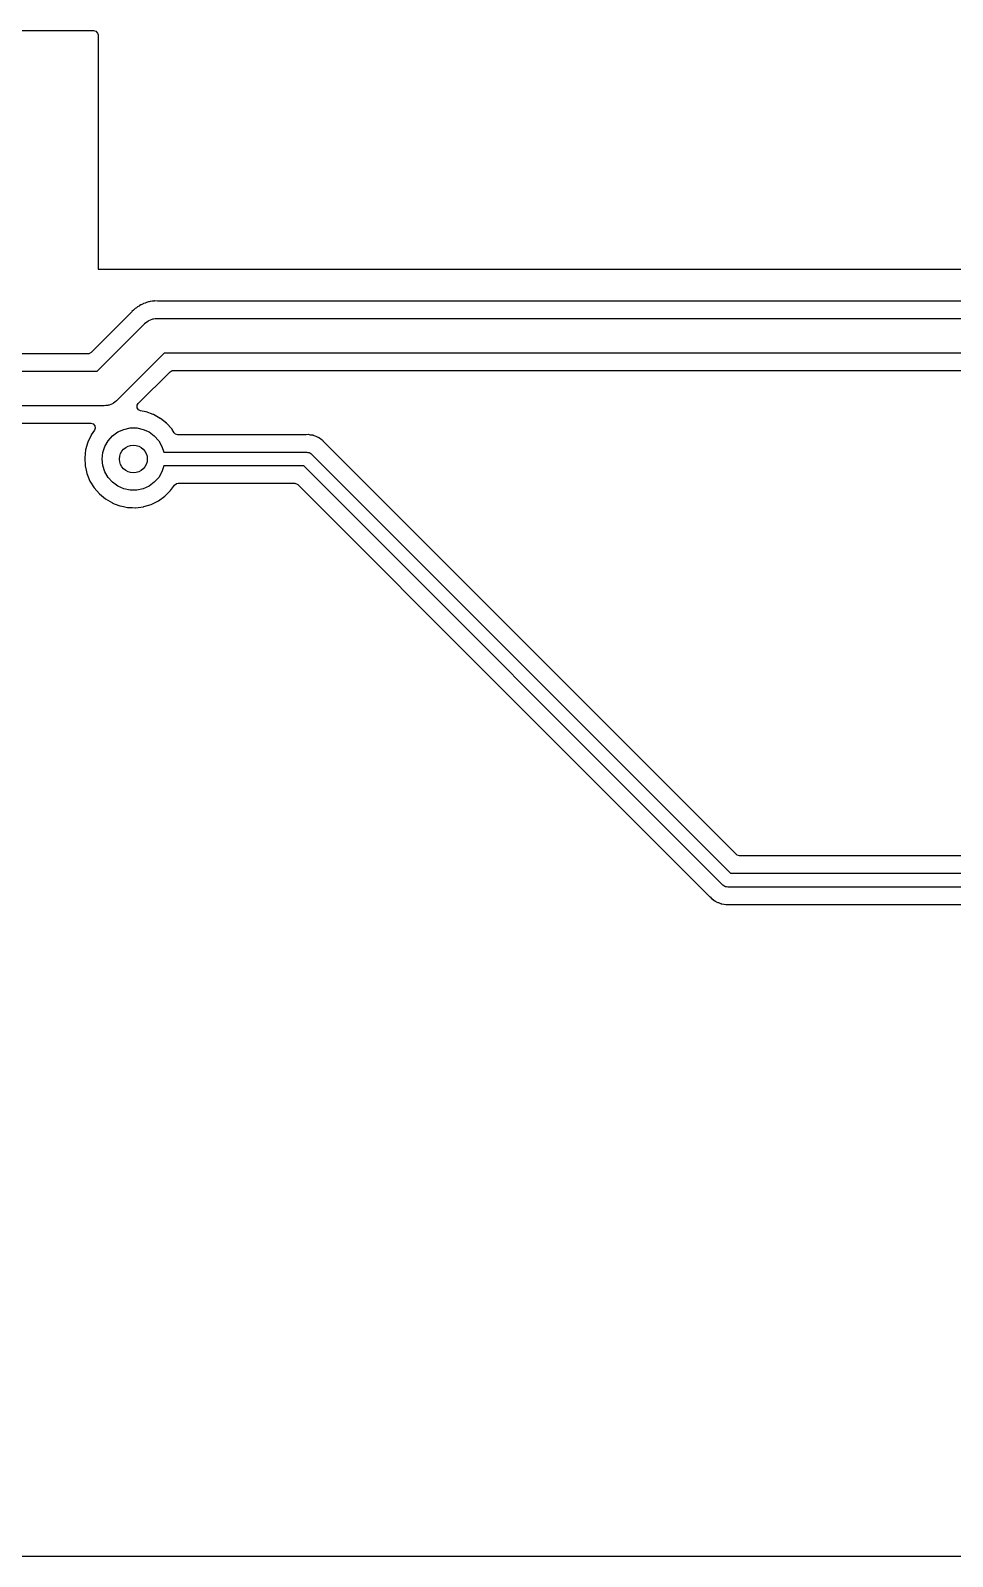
# Model space of a CAD drawing. Extents: x 1.24 to 7.5, y -5.89 to -4.15.
# Drawn here: x 5.406 to 6.453, y -5.886 to -4.154 of the extents above; entities that cross this region are included whole.
import ezdxf

# ---------------------------------------------------------------- set-up
doc = ezdxf.new("R2010")
doc.units = 0
doc.header["$MEASUREMENT"] = 0
doc.layers.add('BLACK', color=7, linetype='CONTINUOUS')

msp = doc.modelspace()

# ---------------------------------------------------------------- linework, layer by layer
at = {"layer": 'BLACK', "linetype": 'CONTINUOUS'}
for p, q in [((4.57977, -4.15356), (5.47732, -4.15356)), ((5.47732, -4.15356), (5.48, -4.15435)), ((5.48, -4.15435), (5.48184, -4.15646)), ((5.48184, -4.15646), (5.48228, -4.15852)), ((5.48228, -4.15852), (5.48228, -4.42461)), ((5.48228, -4.42461), (6.60433, -4.42461)), ((5.5254, -4.46861), (5.52445, -4.46923)), ((5.52591, -4.46823), (5.5254, -4.46861)), ((5.52677, -4.46749), (5.52591, -4.46823)), ((5.52699, -4.46737), (5.52677, -4.46749)), ((5.52885, -4.46634), (5.52699, -4.46737)), ((5.52699, -4.46737), (5.52699, -4.46737)), ((5.52916, -4.46615), (5.52885, -4.46634)), ((5.53094, -4.46499), (5.52916, -4.46615)), ((5.53115, -4.46485), (5.53094, -4.46499)), ((5.5322, -4.46443), (5.53115, -4.46485)), ((5.53278, -4.46416), (5.5322, -4.46443)), ((5.53355, -4.46373), (5.53278, -4.46416)), ((5.53377, -4.46361), (5.53355, -4.46373)), ((5.53355, -4.46373), (5.53355, -4.46373)), ((5.53401, -4.46353), (5.53377, -4.46361)), ((5.53604, -4.4629), (5.53401, -4.46353)), ((5.53401, -4.46353), (5.53401, -4.46353)), ((5.53638, -4.46278), (5.53604, -4.4629)), ((5.53836, -4.462), (5.53638, -4.46278)), ((5.53859, -4.4619), (5.53836, -4.462)), ((5.53971, -4.46171), (5.53859, -4.4619)), ((5.54033, -4.46155), (5.53971, -4.46171)), ((5.54141, -4.46122), (5.54033, -4.46155)), ((5.54166, -4.46119), (5.54141, -4.46122)), ((5.54377, -4.46098), (5.54166, -4.46119)), ((5.54166, -4.46119), (5.54166, -4.46119)), ((5.54413, -4.46093), (5.54377, -4.46098)), ((5.54593, -4.46061), (5.54413, -4.46093)), ((5.54647, -4.46051), (5.54593, -4.46061)), ((5.54672, -4.46052), (5.54647, -4.46051)), ((5.54987, -4.46061), (5.54672, -4.46052)), ((5.54672, -4.46052), (5.54672, -4.46052)), ((5.55001, -4.46061), (5.54987, -4.46061)), ((6.89878, -4.46061), (5.55001, -4.46061)), ((5.51954, -4.47412), (5.47451, -4.51916)), ((5.48122, -4.54031), (5.53545, -4.48608)), ((5.51995, -4.47366), (5.51954, -4.47412)), ((5.52054, -4.47289), (5.51995, -4.47366)), ((5.5207, -4.4727), (5.52054, -4.47289)), ((5.52054, -4.47289), (5.52054, -4.47289)), ((5.52245, -4.4712), (5.5207, -4.4727)), ((5.52273, -4.47094), (5.52245, -4.4712)), ((5.52426, -4.46941), (5.52273, -4.47094)), ((5.52445, -4.46923), (5.52426, -4.46941)), ((5.53545, -4.48608), (5.53562, -4.48591)), ((5.53562, -4.48591), (5.53724, -4.48473)), ((5.53724, -4.48473), (5.53876, -4.48342)), ((5.53876, -4.48342), (5.53949, -4.48309)), ((5.53949, -4.48309), (5.54013, -4.48262)), ((5.54013, -4.48262), (5.54202, -4.48194)), ((5.54202, -4.48194), (5.54385, -4.48111)), ((5.54385, -4.48111), (5.54463, -4.48099)), ((5.54463, -4.48099), (5.54538, -4.48072)), ((5.54538, -4.48072), (5.54738, -4.4806)), ((5.54738, -4.4806), (5.54937, -4.48031)), ((5.54937, -4.48031), (6.90157, -4.48031)), ((5.471, -4.52061), (5.32333, -4.52061)), ((5.47205, -4.5205), (5.471, -4.52061)), ((5.47451, -4.51916), (5.47205, -4.5205)), ((5.55752, -4.51969), (5.50329, -4.57392)), ((6.89283, -4.51969), (5.55752, -4.51969)), ((5.31184, -4.54031), (5.48122, -4.54031)), ((5.52803, -4.57705), (5.56423, -4.54084)), ((5.56423, -4.54084), (5.56669, -4.5395)), ((5.56669, -4.5395), (5.56774, -4.53939)), ((5.56774, -4.53939), (6.86817, -4.53939)), ((5.48937, -4.57969), (5.31184, -4.57969)), ((5.49136, -4.5794), (5.48937, -4.57969)), ((5.49336, -4.57928), (5.49136, -4.5794)), ((5.49411, -4.57901), (5.49336, -4.57928)), ((5.49489, -4.57889), (5.49411, -4.57901)), ((5.49672, -4.57806), (5.49489, -4.57889)), ((5.49861, -4.57738), (5.49672, -4.57806)), ((5.49925, -4.57691), (5.49861, -4.57738)), ((5.49998, -4.57658), (5.49925, -4.57691)), ((5.5015, -4.57527), (5.49998, -4.57658)), ((5.50312, -4.57409), (5.5015, -4.57527)), ((5.50329, -4.57392), (5.50312, -4.57409)), ((5.52673, -4.5818), (5.52682, -4.579)), ((5.52816, -4.5842), (5.52673, -4.5818)), ((5.52682, -4.579), (5.52803, -4.57705)), ((5.53066, -4.58544), (5.52816, -4.5842)), ((5.53645, -4.58647), (5.53066, -4.58544)), ((5.53665, -4.58651), (5.53645, -4.58647)), ((5.53645, -4.58647), (5.53645, -4.58647)), ((5.53684, -4.58658), (5.53665, -4.58651)), ((5.54501, -4.58947), (5.53684, -4.58658)), ((5.53684, -4.58658), (5.53684, -4.58658)), ((5.5452, -4.58954), (5.54501, -4.58947)), ((5.54501, -4.58947), (5.54501, -4.58947)), ((5.54538, -4.58963), (5.5452, -4.58954)), ((5.55296, -4.59382), (5.54538, -4.58963)), ((5.54538, -4.58963), (5.54538, -4.58963)), ((5.32316, -4.59939), (5.47408, -4.59939)), ((5.47408, -4.59939), (5.47677, -4.60018)), ((5.47818, -4.60715), (5.47441, -4.61267)), ((5.47677, -4.60018), (5.4786, -4.60229)), ((5.479, -4.60506), (5.47818, -4.60715)), ((5.4786, -4.60229), (5.479, -4.60506)), ((5.5048, -4.60931), (5.51157, -4.6063)), ((5.51157, -4.6063), (5.51882, -4.60476)), ((5.51882, -4.60476), (5.52622, -4.60476)), ((5.52622, -4.60476), (5.53347, -4.6063)), ((5.53347, -4.6063), (5.54024, -4.60931)), ((5.55314, -4.59392), (5.55296, -4.59382)), ((5.55296, -4.59382), (5.55296, -4.59382)), ((5.5533, -4.59404), (5.55314, -4.59392)), ((5.56009, -4.59941), (5.5533, -4.59404)), ((5.5533, -4.59404), (5.5533, -4.59404)), ((5.56025, -4.59954), (5.56009, -4.59941)), ((5.56009, -4.59941), (5.56009, -4.59941)), ((5.56039, -4.59969), (5.56025, -4.59954)), ((5.56561, -4.60542), (5.56039, -4.59969)), ((5.56039, -4.59969), (5.56039, -4.59969)), ((5.56635, -4.60624), (5.56561, -4.60542)), ((5.56647, -4.60641), (5.56635, -4.60624)), ((5.56889, -4.61016), (5.56647, -4.60641)), ((5.56647, -4.60641), (5.56647, -4.60641)), ((5.4706, -4.6209), (5.46817, -4.62963)), ((5.47068, -4.62071), (5.4706, -4.6209)), ((5.47433, -4.61286), (5.47068, -4.62071)), ((5.47441, -4.61267), (5.47433, -4.61286)), ((5.47433, -4.61286), (5.47433, -4.61286)), ((5.49015, -4.62559), (5.49385, -4.61917)), ((5.49385, -4.61917), (5.49881, -4.61367)), ((5.49881, -4.61367), (5.5048, -4.60931)), ((5.54024, -4.60931), (5.54623, -4.61367)), ((5.54623, -4.61367), (5.55119, -4.61917)), ((5.55119, -4.61917), (5.55489, -4.62559)), ((5.57037, -4.61163), (5.56889, -4.61016)), ((5.57305, -4.61242), (5.57037, -4.61163)), ((5.71841, -4.61242), (5.57305, -4.61242)), ((5.7187, -4.61241), (5.71841, -4.61242)), ((5.72082, -4.61229), (5.7187, -4.61241)), ((5.72111, -4.61227), (5.72082, -4.61229)), ((5.72082, -4.61229), (5.72082, -4.61229)), ((5.72141, -4.61233), (5.72111, -4.61227)), ((5.72356, -4.61273), (5.72141, -4.61233)), ((5.72381, -4.61277), (5.72356, -4.61273)), ((5.72449, -4.61286), (5.72381, -4.61277)), ((5.72628, -4.61309), (5.72449, -4.61286)), ((5.72656, -4.6132), (5.72628, -4.61309)), ((5.72669, -4.61323), (5.72656, -4.6132)), ((5.72725, -4.6134), (5.72669, -4.61323)), ((5.72738, -4.61344), (5.72725, -4.6134)), ((5.72768, -4.61349), (5.72738, -4.61344)), ((5.72894, -4.61406), (5.72768, -4.61349)), ((5.72994, -4.61451), (5.72894, -4.61406)), ((5.73018, -4.61461), (5.72994, -4.61451)), ((5.7325, -4.61552), (5.73018, -4.61461)), ((5.73274, -4.61569), (5.7325, -4.61552)), ((5.73286, -4.61575), (5.73274, -4.61569)), ((5.73337, -4.61604), (5.73286, -4.61575)), ((5.73349, -4.61611), (5.73337, -4.61604)), ((5.73376, -4.61624), (5.73349, -4.61611)), ((5.734, -4.61642), (5.73376, -4.61624)), ((5.73572, -4.61777), (5.734, -4.61642)), ((5.734, -4.61642), (5.734, -4.61642)), ((5.73593, -4.61793), (5.73572, -4.61777)), ((5.73796, -4.61935), (5.73593, -4.61793)), ((5.73816, -4.61958), (5.73796, -4.61935)), ((5.73944, -4.62105), (5.73816, -4.61958)), ((5.73967, -4.6213), (5.73944, -4.62105)), ((6.20745, -5.08908), (5.73967, -4.6213)), ((5.46817, -4.62963), (5.46721, -4.63865)), ((5.46721, -4.63865), (5.46773, -4.6477)), ((5.48709, -4.64), (5.48786, -4.63263)), ((5.48786, -4.64737), (5.48709, -4.64)), ((5.48786, -4.63263), (5.49015, -4.62559)), ((5.55489, -4.62559), (5.55701, -4.63213)), ((5.55701, -4.63213), (5.71938, -4.63213)), ((5.71938, -4.63213), (5.72067, -4.63242)), ((5.72067, -4.63242), (5.72197, -4.63257)), ((5.72197, -4.63257), (5.72236, -4.63281)), ((5.72236, -4.63281), (5.7228, -4.63291)), ((5.7228, -4.63291), (5.72382, -4.63373)), ((5.72382, -4.63373), (5.72494, -4.63443)), ((5.72494, -4.63443), (6.20074, -5.11024)), ((5.46773, -4.6477), (5.46778, -4.6479)), ((5.46778, -4.6479), (5.46778, -4.6479)), ((5.46778, -4.6479), (5.46881, -4.6525)), ((5.46881, -4.6525), (5.46972, -4.65654)), ((5.46972, -4.65654), (5.47314, -4.66495)), ((5.49015, -4.65441), (5.48786, -4.64737)), ((5.49385, -4.66083), (5.49015, -4.65441)), ((5.55489, -4.65441), (5.55119, -4.66083)), ((5.55701, -4.64787), (5.55489, -4.65441)), ((5.71611, -4.64787), (5.55701, -4.64787)), ((6.19191, -5.12368), (5.71611, -4.64787)), ((5.47314, -4.66495), (5.47787, -4.67268)), ((5.47787, -4.67268), (5.48381, -4.67953)), ((5.49881, -4.66633), (5.49385, -4.66083)), ((5.5048, -4.67069), (5.49881, -4.66633)), ((5.51157, -4.6737), (5.5048, -4.67069)), ((5.51882, -4.67524), (5.51157, -4.6737)), ((5.52622, -4.67524), (5.51882, -4.67524)), ((5.53347, -4.6737), (5.52622, -4.67524)), ((5.54024, -4.67069), (5.53347, -4.6737)), ((5.54623, -4.66633), (5.54024, -4.67069)), ((5.55119, -4.66083), (5.54623, -4.66633)), ((5.55823, -4.68226), (5.56465, -4.67586)), ((5.56465, -4.67586), (5.56912, -4.66964)), ((5.56912, -4.66964), (5.57132, -4.66793)), ((5.57132, -4.66793), (5.57315, -4.66758)), ((5.57315, -4.66758), (5.70589, -4.66758)), ((5.70589, -4.66758), (5.70857, -4.66837)), ((5.70857, -4.66837), (5.7094, -4.66903)), ((5.7094, -4.66903), (5.94372, -4.90335)), ((5.48381, -4.67953), (5.49079, -4.68532)), ((5.49079, -4.68532), (5.49861, -4.6899)), ((5.49861, -4.6899), (5.4988, -4.68997)), ((5.4988, -4.68997), (5.4988, -4.68997)), ((5.4988, -4.68997), (5.50173, -4.69109)), ((5.50173, -4.69109), (5.50708, -4.69313)), ((5.50708, -4.69313), (5.50728, -4.69317)), ((5.50728, -4.69317), (5.50728, -4.69317)), ((5.50728, -4.69317), (5.51125, -4.69398)), ((5.51125, -4.69398), (5.51597, -4.69494)), ((5.52796, -4.69489), (5.53402, -4.69412)), ((5.53402, -4.69412), (5.53422, -4.69406)), ((5.53422, -4.69406), (5.54251, -4.69157)), ((5.53422, -4.69406), (5.53422, -4.69406)), ((5.54251, -4.69157), (5.54271, -4.69151)), ((5.54251, -4.69157), (5.54251, -4.69157)), ((5.54271, -4.69151), (5.55085, -4.68752)), ((5.55085, -4.68752), (5.55823, -4.68226)), ((5.51597, -4.69494), (5.52108, -4.69512)), ((5.52108, -4.69512), (5.52483, -4.69526)), ((5.52483, -4.69526), (5.52483, -4.69526)), ((5.52483, -4.69526), (5.52503, -4.69527)), ((5.52503, -4.69527), (5.52523, -4.69524)), ((5.52523, -4.69524), (5.52796, -4.69489)), ((5.52523, -4.69524), (5.52523, -4.69524)), ((5.94372, -4.90335), (6.17718, -5.13681)), ((6.20828, -5.08974), (6.20745, -5.08908)), ((6.21096, -5.09053), (6.20828, -5.08974)), ((6.58908, -5.09053), (6.21096, -5.09053)), ((6.19303, -5.12438), (6.19191, -5.12368)), ((6.19405, -5.1252), (6.19303, -5.12438)), ((6.19449, -5.1253), (6.19405, -5.1252)), ((6.19488, -5.12554), (6.19449, -5.1253)), ((6.19618, -5.12569), (6.19488, -5.12554)), ((6.19747, -5.12598), (6.19618, -5.12569)), ((6.60247, -5.12598), (6.19747, -5.12598)), ((6.20074, -5.11024), (6.60375, -5.11024)), ((6.17718, -5.13681), (6.17741, -5.13706)), ((6.17741, -5.13706), (6.17889, -5.13876)), ((6.17889, -5.13876), (6.18092, -5.14018)), ((6.18092, -5.14018), (6.18113, -5.14034)), ((6.18113, -5.14034), (6.18285, -5.14169)), ((6.18285, -5.14169), (6.18285, -5.14169)), ((6.18285, -5.14169), (6.18309, -5.14187)), ((6.18309, -5.14187), (6.18336, -5.142)), ((6.18336, -5.142), (6.18347, -5.14207)), ((6.18347, -5.14207), (6.18399, -5.14236)), ((6.18399, -5.14236), (6.18411, -5.14242)), ((6.18411, -5.14242), (6.18435, -5.14259)), ((6.18435, -5.14259), (6.18624, -5.14333)), ((6.18624, -5.14333), (6.18667, -5.1435)), ((6.18667, -5.1435), (6.18691, -5.1436)), ((6.18691, -5.1436), (6.18917, -5.14462)), ((6.18917, -5.14462), (6.18947, -5.14467)), ((6.18947, -5.14467), (6.1896, -5.14472)), ((6.1896, -5.14472), (6.19016, -5.14488)), ((6.19016, -5.14488), (6.19029, -5.14491)), ((6.19029, -5.14491), (6.19057, -5.14502)), ((6.19057, -5.14502), (6.19087, -5.14506)), ((6.19087, -5.14506), (6.19087, -5.14506)), ((6.19087, -5.14506), (6.19304, -5.14534)), ((6.19304, -5.14534), (6.19329, -5.14538)), ((6.19329, -5.14538), (6.19544, -5.14578)), ((6.19544, -5.14578), (6.19574, -5.14584)), ((6.19574, -5.14584), (6.19603, -5.14582)), ((6.19603, -5.14582), (6.19816, -5.1457)), ((6.19603, -5.14582), (6.19603, -5.14582)), ((6.19816, -5.1457), (6.19844, -5.14569)), ((6.19844, -5.14569), (6.58577, -5.14569)), ((7.49502, -5.88581), (1.24514, -5.88581))]:
    msp.add_line(p, q, dxfattribs=at)
at = {"layer": 'BLACK'}
msp.add_circle((5.52252, -4.64), 0.01575, dxfattribs=at)

doc.saveas('drawing.dxf')
